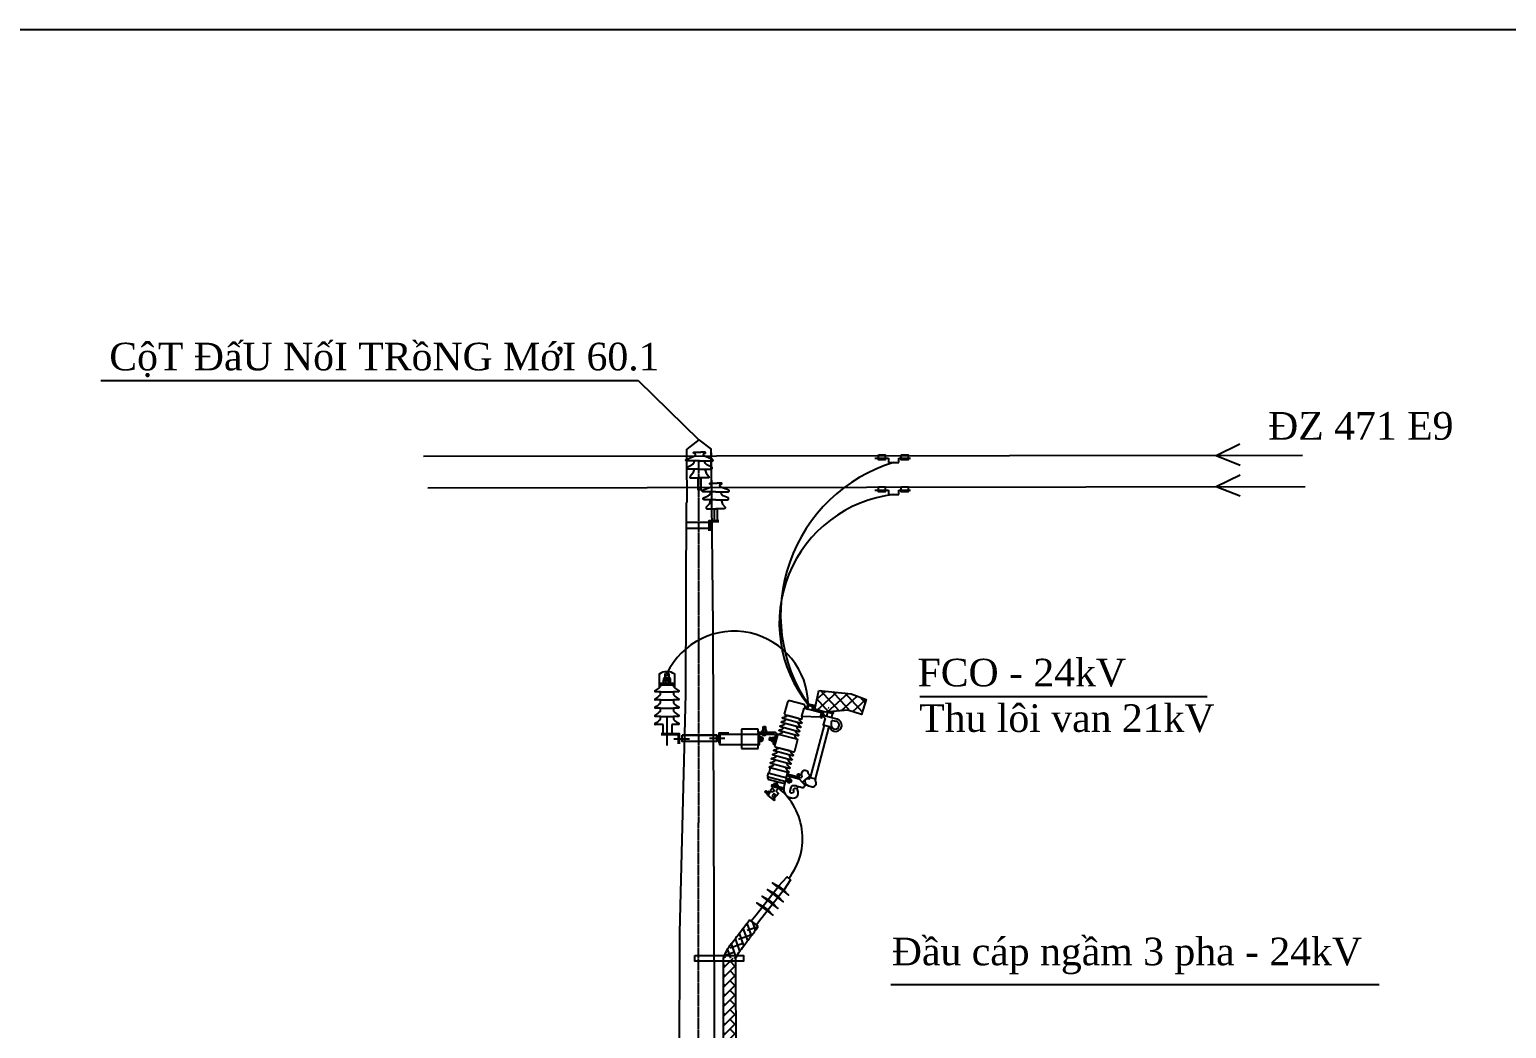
# Model space of a CAD drawing. Header units: inches. Extents: x -246336 to 136055, y -106871 to 69513.
# Drawn here: x -211449 to -202623, y -36199 to -30229 of the extents above; entities that cross this region are included whole.
import ezdxf

# ---------------------------------------------------------------- set-up
doc = ezdxf.new("R2010")
doc.units = ezdxf.units.IN
doc.header["$MEASUREMENT"] = 0
for name, pattern in [('CENTER', [2, 1.25, -0.25, 0.25, -0.25]), ('DASHDOT', [25.4, 12.7, -6.35, 0, -6.35]), ('DASHDOTX2', [2, 1, -0.5, 0, -0.5])]:
    doc.linetypes.add(name, pattern=pattern)
doc.layers.add('XA-TT1', color=7, linetype='Continuous')
doc.layers.add('XA-TT2', color=7, linetype='Continuous')
doc.styles.add('VIET25', font='VNTIME_0.TTF', dxfattribs={"height": 2.5})

# ---------------------------------------------------------------- blocks, each defined once
blk = doc.blocks.new('FCOB')
at = {"layer": 'XA-TT2', "linetype": 'DASHDOTX2', "ltscale": 3}
h = blk.add_hatch(dxfattribs=at)
h.set_pattern_fill('ANSI37', color=4, scale=33, angle=-3.04468, style=0)
h.set_pattern_definition([(41.95532, (9215.2557, -978.9582), (-2.7577723, 3.067624), []), (131.95532, (9215.2557, -978.9582), (-3.067624, -2.7577723), [])])
h.paths.add_polyline_path([(13972.73, 1673.2), (13970.84, 1663.84), (13975.86, 1662.37), (13987.14, 1663.23), (13994.07, 1661.1), (13996.32, 1668.55), (13988.86, 1671.41)])
for p, q in [((13971.04, 1664.86), (13969.79, 1665.19)), ((13970.73, 1663.64), (13969.79, 1663.89)), ((13970.77, 1663.8), (13969.83, 1664.05)), ((13970.04, 1665), (13969.86, 1664.3)), ((13973.8, 1662.1), (13973.54, 1663.05)), ((13974.74, 1662.24), (13974.6, 1662.74)), ((13945.11, 1655.14), (13946.08, 1655.14)), ((13945.11, 1654.98), (13946.08, 1654.98)), ((13957.23, 1660.83), (13962.64, 1659.38)), ((13978.96, 1657.57), (13978.94, 1655.89)), ((13979.63, 1658.11), (13981.27, 1657.8)), ((13944.77, 1652.4), (13946.42, 1652.4)), ((13945.07, 1652.52), (13945.07, 1653.46)), ((13945.11, 1654.82), (13946.08, 1654.82)), ((13945.11, 1654.67), (13946.08, 1654.67)), ((13945.11, 1654.51), (13946.08, 1654.51)), ((13945.11, 1654.35), (13946.08, 1654.35)), ((13945.11, 1654.19), (13946.08, 1654.19)), ((13945.11, 1654.03), (13946.08, 1654.03)), ((13945.11, 1653.87), (13946.08, 1653.87)), ((13945.11, 1653.71), (13946.08, 1653.71)), ((13948.75, 1652.36), (13945.74, 1652.36)), ((13946.12, 1652.52), (13946.12, 1653.46)), ((13948.47, 1649.62), (13948.22, 1648.69)), ((13948.62, 1649.58), (13948.37, 1648.65)), ((13948.77, 1649.54), (13948.52, 1648.6)), ((13948.93, 1649.5), (13948.68, 1648.56)), ((13949.08, 1649.45), (13948.83, 1648.52)), ((13949.24, 1649.41), (13948.99, 1648.48)), ((13949.39, 1649.37), (13949.14, 1648.44)), ((13950.19, 1648.11), (13949.49, 1648.3)), ((13950.47, 1649.13), (13949.77, 1649.32)), ((13950.66, 1649.38), (13950.23, 1647.79)), ((13952.89, 1644.66), (13958.3, 1643.21)), ((13950.33, 1625.86), (13951.92, 1625.43)), ((13950.64, 1625.9), (13950.83, 1626.6)), ((13950.94, 1626.83), (13951.87, 1626.58)), ((13950.98, 1626.98), (13951.91, 1626.73)), ((13951.66, 1625.63), (13951.85, 1626.32)), ((13957.54, 1629.26), (13957.12, 1627.67)), ((13957.31, 1627.92), (13958.16, 1627.69)), ((13957.58, 1628.94), (13958.43, 1628.71)), ((13958.66, 1628.6), (13958.41, 1627.67)), ((13958.81, 1628.56), (13958.56, 1627.63)), ((13963.04, 1629.83), (13962.18, 1630.69)), ((13964.15, 1630.85), (13962.78, 1631.53)), ((13962.86, 1629.12), (13965.85, 1625.83)), ((13968.29, 1630.65), (13964.39, 1627.44)), ((13945.96, 1622.57), (13946.3, 1623.16)), ((13946.06, 1622.51), (13946.39, 1623.1)), ((13946.16, 1622.46), (13946.49, 1623.05)), ((13946.26, 1622.4), (13946.59, 1622.99)), ((13946.35, 1622.35), (13946.69, 1622.94)), ((13946.45, 1622.29), (13946.78, 1622.88)), ((13946.55, 1622.24), (13946.88, 1622.83)), ((13946.64, 1622.18), (13946.98, 1622.77)), ((13946.74, 1622.13), (13947.07, 1622.72)), ((13946.84, 1622.07), (13947.17, 1622.66)), ((13947.54, 1621.64), (13946.97, 1621.96)), ((13948.36, 1622.88), (13947.24, 1620.95)), ((13947.24, 1620.95), (13950.34, 1618.45)), ((13947.91, 1622.28), (13947.34, 1622.6)), ((13947.52, 1621.41), (13948.08, 1622.42)), ((13949.3, 1622.62), (13948.36, 1622.88)), ((13950.95, 1619.15), (13949.52, 1620.42)), ((13950.34, 1618.45), (13950.95, 1619.15)), ((13962.73, 1625.32), (13961.49, 1624.24))]:
    blk.add_line(p, q)
at = {"linetype": 'DASHDOT'}
for p, q in [((13942.53, 1653.98), (13934.23, 1653.98)), ((13942.53, 1652.36), (13942.53, 1653.98)), ((13934.23, 1644.39), (13942.53, 1644.39)), ((13942.53, 1644.39), (13942.53, 1646.14))]:
    blk.add_line(p, q, dxfattribs=at)
at = {"linetype": 'Continuous', "lineweight": 5}
for p, q in [((13943.33, 1650.29), (13944.2, 1650.29)), ((13943.33, 1647.74), (13944.2, 1647.74)), ((13943.42, 1649.66), (13944.2, 1649.66)), ((13943.42, 1648.37), (13944.2, 1648.37)), ((13944.91, 1649.73), (13945.05, 1649.59)), ((13944.91, 1648.3), (13945.05, 1648.44)), ((13945.05, 1649.59), (13945.05, 1649.01)), ((13945.05, 1648.44), (13945.05, 1649.01))]:
    blk.add_line(p, q, dxfattribs=at)
at = {"linetype": 'Continuous'}
for p, q in [((13944.3, 1649.97), (13944.3, 1649.01)), ((13944.3, 1649.73), (13944.91, 1649.73)), ((13944.3, 1648.06), (13944.3, 1649.01)), ((13944.3, 1648.3), (13944.91, 1648.3))]:
    blk.add_line(p, q, dxfattribs=at)
at = {"linetype": 'CENTER', "ltscale": 0.05}
for p, q in [((13944.3, 1649.59), (13945.05, 1649.59)), ((13944.3, 1648.44), (13945.05, 1648.44)), ((13944.91, 1648.3), (13944.91, 1649.73))]:
    blk.add_line(p, q, dxfattribs=at)
for points in [[(13972.73, 1673.2), (13988.86, 1671.41), (13996.32, 1668.55), (13994.07, 1661.1), (13987.14, 1663.23), (13975.86, 1662.37), (13970.84, 1663.84), (13972.73, 1673.2)], [(13969.47, 1665.15), (13969.29, 1664.45)], [(13969.54, 1664.26), (13970.85, 1663.91)], [(13970.91, 1663.81), (13970.83, 1663.53), (13970.67, 1663.44), (13969.74, 1663.69), (13969.64, 1663.85), (13969.74, 1664.2), (13970.85, 1663.91)], [(13971.04, 1664.86), (13969.79, 1665.19)], [(13979.15, 1659.55), (13979.72, 1661.69), (13977.11, 1662.39), (13976.54, 1660.25)], [(13976.92, 1662.45), (13976.92, 1662.44), (13979.91, 1661.64), (13980.24, 1662.87)], [(13977.71, 1664.37), (13977.46, 1664.44)], [(13955.56, 1661.28), (13964.31, 1658.93), (13964.69, 1660.34)], [(13975.36, 1655.86), (13968.35, 1629.77), (13970.96, 1629.06), (13977.97, 1655.16)], [(13974.54, 1660.74), (13975.87, 1659.24)], [(13976.14, 1660.36), (13974.83, 1661.83)], [(13975.86, 1659.24), (13974.98, 1655.96), (13978.05, 1655.14)], [(13981.85, 1658.82), (13976.14, 1660.36)], [(13944.48, 1653.46), (13944.48, 1652.52)], [(13946.42, 1653.58), (13944.77, 1653.58)], [(13944.77, 1652.4), (13946.42, 1652.4)], [(13946.71, 1652.52), (13946.71, 1653.46)], [(13949.3, 1648.04), (13949.73, 1649.63)], [(13950.04, 1647.54), (13949.34, 1647.73)], [(13949.92, 1649.89), (13950.62, 1649.7)], [(13950.66, 1649.38), (13950.23, 1647.79)], [(13956.45, 1629.65), (13957.17, 1632.36), (13948.43, 1634.71), (13947.7, 1632)], [(13950.26, 1626.75), (13950.07, 1626.05)], [(13950.33, 1625.86), (13951.92, 1625.43)], [(13952.17, 1626.37), (13950.58, 1626.79)], [(13952.23, 1625.47), (13952.42, 1626.17)], [(13957.54, 1629.26), (13957.12, 1627.67)], [(13957.16, 1627.35), (13958, 1627.12)], [(13958.58, 1629.28), (13957.74, 1629.51)], [(13958.2, 1627.38), (13958.63, 1628.96)], [(13968.84, 1625.1), (13967.66, 1625.42), (13966.09, 1626.54), (13965.87, 1628.65), (13966.7, 1629.34), (13967.85, 1629.2), (13968.35, 1629.77)], [(13946.77, 1621.6), (13947.34, 1621.28)], [(13947.37, 1622.82), (13946.8, 1621.82)], [(13947.52, 1621.41), (13948.08, 1622.42)], [(13948.11, 1622.64), (13947.54, 1622.96)], [(13948.78, 1622.76), (13948.82, 1623.67), (13949.21, 1624.42), (13949.52, 1624.64), (13949.62, 1624.73)], [(13952.56, 1624.65), (13951.41, 1623.01), (13952.57, 1621.89), (13951.56, 1620.76), (13950.56, 1621.65)]]:
    blk.add_lwpolyline(points)
for points in [[(13965.74, 1664.26), (13965.96, 1665.08, 0.414214), (13965.33, 1666.16), (13958.3, 1668.05, 0.414214), (13957.21, 1667.43), (13955.57, 1661.33)], [(13971.22, 1665.42), (13968.28, 1666.21, 0.414214), (13967.01, 1665.48), (13966.62, 1664.03), (13967.19, 1663.88), (13967.58, 1665.32, -0.414214), (13968.12, 1665.64), (13971.04, 1664.86)], [(13961.52, 1655.22, 0.125293), (13963.09, 1653.12, -0.748668), (13962.86, 1652.64), (13962.86, 1652.64), (13953.67, 1655.1, -0.748668), (13953.71, 1655.64, 0.125293), (13956.11, 1656.68)], [(13962.08, 1657.3, 0.125293), (13963.65, 1655.2, -0.748668), (13963.41, 1654.71), (13963.41, 1654.71), (13954.22, 1657.18, -0.748668), (13954.27, 1657.72, 0.125293), (13956.67, 1658.75)], [(13962.64, 1659.38, 0.125293), (13964.21, 1657.28, -0.748668), (13963.97, 1656.79), (13963.97, 1656.79), (13954.78, 1659.26, -0.748668), (13954.83, 1659.8, 0.125293), (13957.23, 1660.83)], [(13952.43, 1651.38, -0.177277), (13952.59, 1651.49, 0.125293), (13955, 1652.52)], [(13960.97, 1653.14, 0.125293), (13962.53, 1651.05, -0.748668), (13962.3, 1650.56), (13962.3, 1650.56), (13953.11, 1653.02, -0.748668), (13953.15, 1653.56, 0.125293), (13955.56, 1654.6)], [(13960.41, 1651.06, 0.125293), (13961.97, 1648.97, -0.177277), (13962.06, 1648.79, -0.177277)], [(13957.18, 1639.05, 0.125293), (13958.75, 1636.95, -0.748668), (13958.51, 1636.46), (13958.51, 1636.46), (13949.32, 1638.93, -0.748668), (13949.36, 1639.47, 0.125293), (13951.77, 1640.5)], [(13957.74, 1641.13, 0.125293), (13959.3, 1639.03, -0.748668), (13959.07, 1638.54), (13959.07, 1638.54), (13949.88, 1641.01, -0.748668), (13949.92, 1641.55, 0.125293), (13952.33, 1642.58)], [(13958.3, 1643.21, 0.125293), (13959.86, 1641.11, -0.748668), (13959.63, 1640.62), (13959.63, 1640.62), (13950.44, 1643.09, -0.748668), (13950.48, 1643.63, 0.125293), (13952.89, 1644.66)], [(13956.06, 1634.89, 0.125293), (13957.63, 1632.79, -0.748668), (13957.39, 1632.3), (13957.39, 1632.3), (13948.21, 1634.77, -0.748668), (13948.25, 1635.31, 0.125293), (13950.65, 1636.34)], [(13956.62, 1636.97, 0.125293), (13958.19, 1634.87, -0.748668), (13957.95, 1634.38), (13957.95, 1634.38), (13948.76, 1636.85, -0.748668), (13948.81, 1637.39, 0.125293), (13951.21, 1638.42)], [(13947.22, 1630.22), (13947.17, 1630.05, 0.414214), (13947.8, 1628.96), (13954.83, 1627.07, 0.414214), (13955.92, 1627.7), (13955.97, 1627.87)], [(13955.22, 1624.6, -0.121046), (13955.01, 1624.6), (13949.24, 1626.15), (13949.09, 1625.58), (13954.85, 1624.03, 0.069485), (13955.14, 1624, 0.069485)], [(13949.54, 1625.46), (13949.4, 1624.96), (13950.22, 1623.76, -0.551716), (13949.3, 1622.62)]]:
    blk.add_lwpolyline(points, format="xyb")
for points in [[(13965.26, 1664.39), (13964.18, 1660.36), (13973.59, 1659.99), (13974.14, 1662.01), (13965.26, 1664.39)], [(13970.93, 1663.88), (13970.93, 1663.88)], [(13973.51, 1659.69), (13974.2, 1659.5), (13974.93, 1662.19), (13974.24, 1662.38)], [(13945.11, 1655.3), (13946.08, 1655.3), (13946.21, 1655.17), (13946.21, 1653.58), (13944.98, 1653.58), (13944.98, 1655.17)], [(13948.22, 1649.69), (13947.97, 1648.75), (13948.07, 1648.59), (13949.35, 1648.24), (13949.67, 1649.43), (13948.39, 1649.78)], [(13946.9, 1630.31), (13956.27, 1627.79), (13956.75, 1629.57), (13947.38, 1632.09)], [(13951.04, 1627.19), (13951.97, 1626.94), (13952.06, 1626.77), (13951.97, 1626.42), (13950.78, 1626.74), (13950.87, 1627.09)], [(13956.35, 1628.09), (13957.17, 1627.87), (13957.49, 1629.06), (13956.67, 1629.28)], [(13956.75, 1630.76), (13962.86, 1629.12), (13963.04, 1629.83), (13956.93, 1631.47)], [(13959.02, 1628.51), (13958.77, 1627.57), (13958.6, 1627.48), (13958.25, 1627.58), (13958.57, 1628.77), (13958.92, 1628.67)], [(13945.87, 1622.62), (13946.2, 1623.21), (13946.33, 1623.25), (13947.3, 1622.7), (13946.87, 1621.95), (13945.9, 1622.5)]]:
    blk.add_lwpolyline(points, close=True)
at = {"flags": 128}
for points in [[(13948.75, 1651.74), (13948.75, 1652.36), (13942.53, 1652.36), (13942.53, 1646.14), (13943.16, 1646.14)], [(13943.16, 1646.14), (13943.16, 1651.74), (13948.75, 1651.74)]]:
    blk.add_lwpolyline(points, dxfattribs=at)
for points in [[(13942.85, 1651.4), (13950.43, 1651.4, -0.414214), (13950.96, 1650.49), (13949.94, 1646.69), (13950.9, 1646.43), (13951.92, 1650.23, 0.414214), (13950.69, 1652.36), (13942.85, 1652.36)], [(13951.02, 1645.16), (13960.17, 1642.7, 0.414214), (13960.71, 1643.02), (13962.14, 1648.31, 0.414214), (13961.82, 1648.86), (13952.67, 1651.32, 0.414214), (13952.12, 1651), (13950.7, 1645.71, 0.414214)]]:
    blk.add_lwpolyline(points, format="xyb", close=True)
at = {"linetype": 'Continuous', "lineweight": 5}
for points in [[(13943.16, 1649.01), (13943.16, 1650.45), (13943.33, 1650.45), (13943.33, 1649.01)], [(13943.16, 1649.01), (13943.16, 1647.58), (13943.33, 1647.58), (13943.33, 1649.01)]]:
    blk.add_lwpolyline(points, dxfattribs=at)
blk.add_circle((13962.55, 1631.06), 0.524)
for centre, radius, start, end in [((13969.65, 1664.66), 0.419, 210.15848, 299.77467), ((13969.68, 1664.79), 0.419, 30.15848, 119.77467), ((13970.65, 1665.21), 1.21, 229.02003, 280.91312), ((13970.27, 1663.81), 1.21, 51.50697, 100.91312), ((13981.05, 1655.84), 3.09, 193.19036, 74.96658), ((13980.9, 1655.86), 1.97, 179.16208, 79.18335), ((13979.52, 1657.56), 0.56, 79.18335, 179.16208), ((13945.58, 1652.13), 1.38, 211.89241, 328.10759), ((13944.77, 1653.16), 0.419, 45.1919, 134.8081), ((13944.77, 1652.82), 0.419, 225.1919, 314.8081), ((13945.59, 1652.37), 1.21, 64.05346, 115.94654), ((13945.59, 1653.61), 1.21, 244.05346, 295.94654), ((13946.42, 1653.16), 0.419, 45.1919, 134.8081), ((13946.42, 1652.82), 0.419, 225.1919, 314.8081), ((13949.7, 1647.94), 0.419, 120.15848, 209.77467), ((13950.68, 1648.53), 1.21, 139.02003, 190.91312), ((13950.13, 1649.52), 0.419, 120.15848, 209.77467), ((13949.83, 1647.9), 0.419, 300.15848, 29.77467), ((13949.28, 1648.9), 1.21, 319.02003, 10.91312), ((13950.25, 1649.49), 0.419, 300.15848, 29.77467), ((13950.44, 1626.26), 0.419, 210.15848, 299.77467), ((13950.47, 1626.39), 0.419, 30.15848, 119.77467), ((13951.44, 1626.81), 1.21, 229.02003, 280.91312), ((13951.06, 1625.41), 1.21, 49.02003, 100.91312), ((13952.03, 1625.84), 0.419, 210.15848, 299.77467), ((13952.06, 1625.96), 0.419, 30.15848, 119.77467), ((13957.52, 1627.56), 0.419, 120.15848, 209.77467), ((13958.49, 1628.15), 1.21, 139.02003, 190.91312), ((13957.95, 1629.15), 0.419, 120.15848, 209.77467), ((13957.79, 1627.48), 0.419, 300.15848, 29.77467), ((13957.25, 1628.48), 1.21, 319.02003, 10.91312), ((13958.22, 1629.07), 0.419, 300.15848, 29.77467), ((13947.05, 1621.68), 0.293, 105.59529, 195.21149), ((13947.82, 1621.91), 0.844, 124.45684, 176.34993), ((13947.62, 1622.68), 0.293, 105.59529, 195.21149), ((13947.26, 1621.56), 0.293, 285.59529, 15.21149), ((13947.07, 1622.33), 0.844, 304.45684, 356.34993), ((13947.83, 1622.56), 0.293, 285.59529, 15.21149), ((13950.58, 1620.58), 1.07, 90.96151, 188.34688), ((13950.04, 1620.93), 0.895, 263.8968, 39.56246), ((13950.07, 1620.92), 1.15, 278.25515, 8.00312)]:
    blk.add_arc(centre, radius, start, end)
at = {"linetype": 'Continuous'}
for centre, radius, start, end in [((13943.88, 1649.97), 0.55, 145.46302, 214.53698), ((13945.53, 1649.01), 2.2, 162.92513, 180), ((13945.53, 1649.01), 2.2, 180, 197.07487), ((13943.88, 1648.06), 0.55, 145.46302, 214.53698), ((13943.75, 1649.97), 0.55, 325.46302, 34.53698), ((13942.1, 1649.01), 2.2, 0, 17.07487), ((13942.1, 1649.01), 2.2, 342.92513, 0), ((13943.75, 1648.06), 0.55, 325.46302, 34.53698)]:
    blk.add_arc(centre, radius, start, end, dxfattribs=at)
for points, knots in [([(13962.86, 1629.12), (13963.08, 1629.35), (13963.49, 1629.77), (13964.49, 1630.08), (13964.24, 1630.57), (13964.07, 1631.08), (13964.09, 1631.84), (13964.35, 1632.73), (13964.97, 1633.44), (13965.95, 1633.6), (13966.92, 1633.23), (13967.16, 1632.47), (13967.2, 1631.91), (13967.62, 1631.46), (13968.02, 1630.94), (13968.38, 1630.54), (13968.52, 1630.39)], [0, 0, 0, 0, 11.648206, 21.188614, 24.738093, 28.023008, 39.729704, 49.408854, 59.154896, 69.610391, 81.147608, 90.62568, 94.86376, 99.343388, 110.687596, 117.504633, 117.504633, 117.504633, 117.504633]), ([(13955.92, 1627.7), (13955.7, 1626.81), (13955.35, 1625.38), (13954.99, 1623.38), (13955.78, 1621.55), (13957.16, 1620.05), (13959.38, 1619.53), (13961.4, 1619.64), (13962.31, 1621.09), (13962.46, 1622.15), (13962.3, 1623.24), (13961.76, 1624.25), (13960.55, 1624.58), (13959.63, 1623.65), (13960.23, 1622.78), (13959.62, 1621.85), (13958.13, 1622.35), (13958.56, 1623.83), (13958.82, 1624.97), (13959.46, 1625.89), (13960.66, 1625.98), (13961.87, 1625.53), (13963.37, 1625.18), (13965.13, 1624.49), (13965.67, 1625.81), (13966.22, 1626.1), (13966.5, 1626.24)], [0, 0, 0, 0, 31.37349, 50.085658, 66.392, 96.969182, 114.039982, 143.723316, 155.709296, 168.6155, 179.441942, 192.628368, 204.862725, 216.161245, 226.453738, 234.507867, 247.026113, 264.016888, 276.042912, 289.42527, 296.90151, 315.071833, 331.699605, 352.905334, 363.111394, 373.554324, 373.554324, 373.554324, 373.554324]), ([(13970.96, 1629.06), (13970.88, 1628.75), (13970.71, 1628.14), (13971.3, 1627.34), (13971.16, 1626.4), (13970.76, 1625.55), (13969.91, 1624.83), (13969.19, 1625.01), (13968.84, 1625.1)], [0, 0, 0, 0, 10.423414, 20.393982, 30.690631, 40.353473, 52.491673, 64.028898, 64.028898, 64.028898, 64.028898])]:
    blk.add_open_spline(points, degree=3, knots=knots)
blk = doc.blocks.new('FGFDGF§')
at = {"color": 9}
for p, q in [((-26703.6, 39636), (-26672.5, 39636)), ((-26698, 39638.3), (-26698, 39648)), ((-26678.1, 39638.3), (-26678.1, 39648)), ((-26726.4, 39569), (-26758.1, 39569)), ((-26735.3, 39593.4), (-26726.4, 39599.6)), ((-26726.4, 39609.8), (-26726.4, 39599.6)), ((-26726.4, 39555.7), (-26726.4, 39569)), ((-26726.4, 39569), (-26649.8, 39569)), ((-26649.8, 39609.8), (-26649.8, 39599.6)), ((-26618.1, 39569), (-26649.8, 39569)), ((-26649.8, 39569), (-26649.8, 39555.7)), ((-26726.4, 39520), (-26758.1, 39520)), ((-26726.4, 39471.1), (-26758.1, 39471.1)), ((-26726.4, 39506.7), (-26726.4, 39520)), ((-26726.4, 39520), (-26649.8, 39520)), ((-26726.4, 39457.8), (-26726.4, 39471.1)), ((-26726.4, 39471.1), (-26649.8, 39471.1)), ((-26618.1, 39520), (-26649.8, 39520)), ((-26649.8, 39520), (-26649.8, 39506.7)), ((-26618.1, 39471.1), (-26649.8, 39471.1)), ((-26649.8, 39471.1), (-26649.8, 39457.8)), ((-26726.4, 39422.1), (-26758.1, 39422.1)), ((-26710.5, 39373.2), (-26758.1, 39373.2)), ((-26726.4, 39408.9), (-26726.4, 39422.1)), ((-26726.4, 39422.1), (-26649.8, 39422.1)), ((-26710.5, 39318.9), (-26710.5, 39373.2)), ((-26618.1, 39373.2), (-26659.2, 39373.2)), ((-26659.2, 39373.2), (-26659.2, 39318.9)), ((-26618.1, 39422.1), (-26649.8, 39422.1)), ((-26649.8, 39422.1), (-26649.8, 39408.9)), ((-26618.1, 39373.2), (-26618.1, 39373.2)), ((-26710.5, 39318.9), (-26659.2, 39318.9))]:
    blk.add_line(p, q, dxfattribs=at)
at = {"color": 9, "flags": 128}
blk.add_lwpolyline([(-26640.8, 39593.4), (-26640.8, 39675.2, 0.287065), (-26735.3, 39675.2), (-26735.3, 39593.4)], format="xyb", dxfattribs=at)
at = {"color": 9}
for points in [[(-26710, 39618.6), (-26666.1, 39618.6), (-26666.1, 39636), (-26710, 39636)], [(-26697.2, 39679.2), (-26678.9, 39679.2), (-26676.4, 39676.7), (-26676.4, 39650.3), (-26699.7, 39650.3), (-26699.7, 39676.7)], [(-26697.3, 39618.6), (-26678.8, 39618.6), (-26678.8, 39636), (-26697.3, 39636)], [(-26726.4, 39609.8), (-26649.8, 39609.8), (-26649.8, 39618.6), (-26726.4, 39618.6)]]:
    blk.add_lwpolyline(points, close=True, dxfattribs=at)
for points in [[(-26709.2, 39648), (-26709.2, 39638.3)], [(-26672.5, 39650.3), (-26703.6, 39650.3)], [(-26703.6, 39636), (-26672.5, 39636)], [(-26666.9, 39638.3), (-26666.9, 39648)], [(-26726.4, 39617.9), (-26726.4, 39604.6)]]:
    blk.add_lwpolyline(points, dxfattribs=at)
for centre, radius, start, end in [((-26703.6, 39642.4), 7.91, 45.1919, 134.8081), ((-26703.6, 39643.9), 7.91, 225.1919, 314.8081), ((-26688.1, 39627.5), 22.8, 64.05346, 115.94654), ((-26688.1, 39658.8), 22.8, 244.05346, 295.94654), ((-26672.5, 39642.4), 7.91, 45.1919, 134.8081), ((-26672.5, 39643.9), 7.91, 225.1919, 314.8081), ((-26757, 39572.7), 3.89, 123.42316, 254.7536), ((-26201.4, 38835.9), 926.7, 125.18082, 127.00727), ((-26813.4, 39633.5), 119.5, 296.98289, 314.75041), ((-26736.4, 39555.7), 10, 315.24869, 0), ((-26639.8, 39555.7), 10, 180, 224.75131), ((-26562.8, 39633.5), 119.5, 225.24959, 243.01711), ((-27174.8, 38835.9), 926.7, 52.99273, 54.81918), ((-26619.1, 39572.7), 3.89, 285.2464, 56.57684), ((-26757, 39523.8), 3.89, 123.42316, 254.7536), ((-26757, 39474.8), 3.89, 123.42316, 254.7536), ((-26813.4, 39584.5), 119.5, 296.98289, 314.75041), ((-26736.4, 39506.7), 10, 315.24869, 0), ((-26736.4, 39457.8), 10, 315.24869, 0), ((-26639.8, 39506.7), 10, 180, 224.75131), ((-26639.8, 39457.8), 10, 180, 224.75131), ((-26562.8, 39584.5), 119.5, 225.24959, 243.01711), ((-26619.1, 39523.8), 3.89, 285.2464, 56.57684), ((-26619.1, 39474.8), 3.89, 285.2464, 56.57684), ((-26757, 39425.9), 3.89, 123.42316, 254.7536), ((-26757, 39377), 3.89, 123.42316, 254.7536), ((-26813.4, 39535.6), 119.5, 296.98289, 314.75041), ((-26813.4, 39486.6), 119.5, 296.98289, 314.75041), ((-26736.4, 39408.9), 10, 315.24869, 0), ((-26639.8, 39408.9), 10, 180, 224.75131), ((-26562.8, 39535.6), 119.5, 225.24959, 243.01711), ((-26562.8, 39486.6), 119.5, 225.24959, 243.01711), ((-26619.1, 39425.9), 3.89, 285.2464, 56.57684), ((-26619.1, 39377), 3.89, 285.2464, 56.57684)]:
    blk.add_arc(centre, radius, start, end, dxfattribs=at)
at = {"layer": 'XA-TT1', "color": 9}
blk.add_line((-26640.8, 39593.4), (-26649.8, 39599.6), dxfattribs=at)
at = {"layer": 'XA-TT1'}
blk.add_line((-26688.1, 39422.1), (-26688.1, 39248.9), dxfattribs=at)
at = {"layer": 'XA-TT1', "color": 7, "const_width": 10, "flags": 128}
blk.add_lwpolyline([(-26696.8, 39656.5, 1), (-26676.8, 39656.5, 1)], format="xyb", close=True, dxfattribs=at)
blk = doc.blocks.new('SUDUNG')
at = {"layer": 'XA-TT1', "linetype": 'Continuous'}
for points in [[(0, 1.167), (-0.515, 1.167, -0.756652), (-0.532, 1.227), (-0.207, 1.356, 0.805003), (-0.219, 1.476, -1.319257), (-0.218, 1.516), (-0.057, 1.516)], [(0, 1.167), (0.515, 1.167, 0.756652), (0.532, 1.227), (0.207, 1.356, -0.805003), (0.219, 1.476, 1.319257), (0.218, 1.516), (-0.059, 1.516)], [(0, 0.843), (-0.471, 0.843, -0.745259), (-0.495, 0.923), (-0.303, 1.007, 0.255502), (-0.206, 1.162)], [(-0.213, 0.843), (-0.271, 0.67), (-0.38, 0.548, 0.566381), (-0.348, 0.483), (0, 0.483)], [(0, 0.843), (0.471, 0.843, 0.745259), (0.495, 0.923), (0.303, 1.007, -0.255502), (0.206, 1.162)], [(0.213, 0.843), (0.271, 0.67), (0.38, 0.548, -0.566381), (0.348, 0.483), (0, 0.483)]]:
    blk.add_lwpolyline(points, format="xyb", dxfattribs=at)
blk.add_lwpolyline([(-0.052, 0.483), (-0.052, 0), (0.052, 0), (0.052, 0.483)], close=True, dxfattribs=at)
blk = doc.blocks.new('A$C12321B95')
at = {"layer": 'XA-TT1', "linetype": 'Continuous', "xscale": -2.7, "yscale": 2.7, "zscale": 2.7, "rotation": 90}
blk.add_blockref('SUDUNG', (4.09, 1.48), dxfattribs=at)
blk = doc.blocks.new('dsadsadsa')
at = {"ltscale": 5}
h = blk.add_hatch(dxfattribs=at)
h.set_pattern_fill('ANSI38', color=3, scale=3.244032, angle=64.3991, style=0)
h.set_pattern_definition([(70.600868, (1829.01204, -16.66945), (0.3824826, -0.13468687), []), (340.600868, (1829.01204, -16.66945), (0.63027833, -0.65185635), [1.01376, -0.608256])])
edge = h.paths.add_edge_path()
edge.add_spline(control_points=[(121.13, 184.77), (121.02, 184.92), (120.9, 185.07), (120.63, 185.44), (120.47, 185.65), (120.15, 186.07), (119.99, 186.28), (119.81, 186.52), (119.79, 186.54), (119.78, 186.56)], knot_values=[85.990849, 85.990849, 85.990849, 85.990849, 90.944477, 90.944477, 97.765705, 97.765705, 104.586934, 104.586934, 105.229225, 105.229225, 105.229225, 105.229225], degree=3, periodic=0)
edge.add_line((119.78, 186.56), (120.43, 187.06))
edge.add_spline(control_points=[(120.43, 187.06), (120.76, 186.64), (120.9, 186.45), (121.2, 186.06), (121.35, 185.86), (121.62, 185.49), (121.75, 185.33), (121.87, 185.16)], knot_values=[84.951038, 84.951038, 84.951038, 84.951038, 90.914881, 90.914881, 97.38802, 97.38802, 102.670104, 102.670104, 102.670104, 102.670104], degree=3, periodic=0)
edge.add_ellipse((119.08, 183.09), major_axis=(2.46, 2.46), ratio=1, start_angle=333.6139, end_angle=351.5916, ccw=False)
edge.add_line((122.37, 184.2), (121.48, 184.2))
edge.add_ellipse((117.66, 182.26), major_axis=(-3.03, 3.03), ratio=1, start_angle=251.919, end_angle=260.8038)
h = blk.add_hatch(dxfattribs=at)
h.set_pattern_fill('AR-HBONE', color=3, scale=0.128, style=0)
h.set_pattern_definition([(45, (-1650.73115, -29.8791), (6e-17, 0.72407734), [1.536, -0.512]), (135, (-1650.3691, -29.51706), (6e-17, 0.72407734), [1.536, -0.512])])
h.paths.add_polyline_path([(122.37, 184.19), (121.48, 184.19), (121.48, 146.51), (122.37, 146.51)])
for p, q in [((121.48, 184.19), (121.31, 146.51)), ((122.37, 146.51), (122.38, 184.19))]:
    blk.add_line(p, q, dxfattribs=at)
at = {"layer": 'XA-TT1', "color": 7, "linetype": 'Continuous'}
for points in [[(118.27, 189.58), (117.64, 190.27), (117.37, 190.06), (117.89, 189.28)], [(118.32, 189.51), (118.72, 189.83), (118.27, 189.58)], [(117.94, 189.22), (117.54, 188.9), (117.89, 189.28)], [(118.27, 189.58), (117.89, 189.28)], [(118.33, 188.72), (117.93, 188.4), (118.28, 188.79)], [(118.32, 189.51), (117.94, 189.22)], [(117.94, 189.22), (119.6, 187.11)], [(118.66, 189.08), (118.28, 188.79)], [(119.95, 187.45), (118.32, 189.51)], [(118.71, 189.02), (118.33, 188.72)], [(118.71, 189.02), (119.11, 189.33), (118.66, 189.08)], [(119.1, 188.52), (119.5, 188.84), (119.05, 188.59)], [(118.72, 188.22), (118.32, 187.91), (118.67, 188.29)], [(119.05, 188.59), (118.67, 188.29)], [(119.11, 187.73), (118.71, 187.41), (119.06, 187.79)], [(119.1, 188.52), (118.72, 188.22)], [(119.44, 188.09), (119.06, 187.79)], [(119.49, 188.02), (119.11, 187.73)], [(119.49, 188.02), (119.89, 188.34), (119.44, 188.09)], [(119.6, 187.11), (119.93, 186.69), (120.31, 186.99)], [(119.78, 186.56), (120.43, 187.06)], [(120.31, 186.99), (119.95, 187.45)]]:
    blk.add_lwpolyline(points, dxfattribs=at)
for centre, radius, start, end in [((117.66, 182.26), 4.28, 26.919, 35.8038), ((119.08, 183.09), 3.48, 18.3805, 36.5916)]:
    blk.add_arc(centre, radius, start, end, dxfattribs=at)
for points, knots in [([(121.13, 184.77), (121.02, 184.92), (120.9, 185.07), (120.63, 185.44), (120.47, 185.65), (120.15, 186.07), (119.99, 186.28), (119.81, 186.52), (119.79, 186.54), (119.78, 186.56)], [85.990849, 85.990849, 85.990849, 85.990849, 90.944477, 90.944477, 97.765705, 97.765705, 104.586934, 104.586934, 105.229225, 105.229225, 105.229225, 105.229225]), ([(121.87, 185.16), (121.75, 185.33), (121.62, 185.49), (121.35, 185.86), (121.2, 186.06), (120.9, 186.45), (120.76, 186.64), (120.43, 187.06)], [84.951038, 84.951038, 84.951038, 84.951038, 90.233122, 90.233122, 96.706261, 96.706261, 102.670104, 102.670104, 102.670104, 102.670104])]:
    blk.add_open_spline(points, degree=3, knots=knots, dxfattribs=at)

msp = doc.modelspace()

# ---------------------------------------------------------------- linework, layer by layer
for p, q in [((-211021.717, -32325.914), (-207810.755, -32325.914)), ((-207810.755, -32325.914), (-207448.829, -32680.449)), ((-206397.124, -32791.325), (-206315.822, -32791.325)), ((-206315.822, -32791.325), (-206315.822, -32816.969)), ((-206315.822, -32816.969), (-206254.618, -32816.969)), ((-206254.618, -32816.969), (-206254.642, -32791.493)), ((-206254.642, -32791.493), (-206184.308, -32791.493)), ((-206397.124, -32982.553), (-206315.822, -32982.553)), ((-206315.822, -32982.553), (-206315.822, -33008.197)), ((-206315.822, -33008.197), (-206254.618, -33008.197)), ((-206254.618, -33008.197), (-206254.642, -32982.721)), ((-206254.642, -32982.721), (-206184.308, -32982.721)), ((-207194.027, -34410.678), (-207194.027, -34525.788)), ((-207598.643, -34467.388), (-207505.606, -34467.388))]:
    msp.add_line(p, q)
for points in [[(-215884.085, -30229.036), (-188820.087, -30229.036), (-188820.087, -49224.345), (-215884.085, -49224.345)], [(-206375.667, -32770.101), (-206334.967, -32770.101), (-206334.967, -32800.06), (-206375.667, -32800.06)], [(-206239.443, -32770.101), (-206198.742, -32770.101), (-206198.742, -32800.06), (-206239.443, -32800.06)], [(-206375.667, -32961.83), (-206334.967, -32961.83), (-206334.967, -32991.789), (-206375.667, -32991.789)], [(-206239.443, -32961.83), (-206198.742, -32961.83), (-206198.742, -32991.789), (-206239.443, -32991.789)], [(-207323.236, -34441.115), (-207094.098, -34441.115), (-207094.098, -34504.409), (-207323.236, -34504.409)], [(-207471.969, -35762.325), (-207182.238, -35762.325), (-207182.238, -35797.571), (-207471.969, -35797.571)]]:
    msp.add_lwpolyline(points, close=True)
at = {"layer": 'XA-TT1'}
for p, q in [((-207521.422, -32787.149), (-207521.276, -32738.047)), ((-207448.829, -32680.449), (-207521.276, -32738.047)), ((-207448.829, -32680.449), (-207374.771, -32738.047)), ((-207372.548, -32965.671), (-207374.771, -32738.047)), ((-207341.789, -34446.072), (-207549.306, -34446.072)), ((-207385.035, -34464.991), (-207294.397, -34465.26)), ((-207341.789, -34483.929), (-207341.789, -34446.072))]:
    msp.add_line(p, q, dxfattribs=at)
at = {"layer": 'XA-TT1', "color": 3}
for p, q in [((-204358.445, -32775.178), (-204215.825, -32705.334)), ((-204358.445, -32775.178), (-204214.009, -32832.28)), ((-204357.665, -32959.72), (-204215.045, -32889.876)), ((-204357.665, -32959.72), (-204213.229, -33016.821)), ((-206128.633, -34215.229), (-204410.416, -34215.229)), ((-206300.747, -35937.496), (-203383.824, -35937.496))]:
    msp.add_line(p, q, dxfattribs=at)
at = {"layer": 'XA-TT1', "color": 6}
for p, q in [((-203841.249, -32774.543), (-209094.815, -32780.995)), ((-209067.633, -32968.453), (-203825.718, -32960.689))]:
    msp.add_line(p, q, dxfattribs=at)
at = {"layer": 'XA-TT1', "color": 4, "linetype": 'DASHDOTX2', "ltscale": 2}
msp.add_line((-207453.148, -41071.172), (-207448.83, -32811.631), dxfattribs=at)
at = {"layer": 'XA-TT1', "color": 7}
msp.add_line((-207348.196, -33164.818), (-207365.356, -33164.818), dxfattribs=at)
at = {"layer": 'XA-TT1', "color": 7, "flags": 128}
for points in [[(-207519.012, -33056.423), (-207521.422, -32787.149)], [(-207375.506, -32759.737), (-207375.454, -32774.271)], [(-207374.917, -32787.149), (-207372.287, -33056.423)], [(-207526.851, -34202.274), (-207522.18, -33056.423)], [(-207372.287, -33056.423), (-207365.055, -33796.836)], [(-207328.585, -33164.793), (-207388.645, -33164.793), (-207388.645, -33224.853)], [(-207328.585, -33170.799), (-207382.639, -33170.799), (-207382.639, -33224.853)], [(-207365.055, -33796.836), (-207353.335, -37235.73)], [(-207561.971, -35625.241), (-207526.851, -34202.274)], [(-207674.882, -34437.179), (-207566.157, -34437.358), (-207566.336, -34497.418)], [(-207674.273, -34443.185), (-207572.181, -34443.346), (-207572.341, -34497.4)], [(-207269.2, -34434.949), (-207329.26, -34435.127), (-207329.082, -34495.187)], [(-207269.182, -34440.955), (-207323.236, -34441.115), (-207323.076, -34495.169)], [(-207567.294, -37235.73), (-207561.971, -35625.241)]]:
    msp.add_lwpolyline(points, dxfattribs=at)
at = {"layer": 'XA-TT1'}
for points in [[(-207522.63, -33172.818), (-207375.447, -33172.818), (-207375.447, -33210.245), (-207522.63, -33210.245)], [(-207549.306, -34446.072), (-207341.789, -34446.072), (-207341.789, -34483.929), (-207549.306, -34483.929)]]:
    msp.add_lwpolyline(points, close=True, dxfattribs=at)
at = {"layer": 'XA-TT1', "color": 6}
for centre, radius, start, end in [((-206007.509, -33728.266), 952.673, 106.9481886, 214.2115374), ((-206194.755, -33776.543), 773.45, 96.5856644, 219.0587915), ((-207239.169, -34268.768), 443.857, 0.6275269, 154.3946844)]:
    msp.add_arc(centre, radius, start, end, dxfattribs=at)
at = {"layer": 'XA-TT1'}
msp.add_arc((-207215.603, -35064.12), 386.543, 322.0043205, 54.3427974, dxfattribs=at)

# ---------------------------------------------------------------- block references
msp.add_blockref('FGFDGF§', (-180951.369, -73756.143))
at = {"xscale": 12, "yscale": 12, "zscale": 12, "rotation": 0.176072587123306}
msp.add_blockref('FCOB', (-374343.008, -54772.174), dxfattribs=at)
at = {"layer": 'XA-TT1'}
for name, p, xscale, yscale, zscale, rotation in [('A$C12321B95', (-207526.508, -32756.063), 54.92526375027229, 54.92526375027229, 54.92526375020557, 270), ('A$C12321B95', (-207429.276, -32939.925), 54.92526375027229, 54.92526375027229, 54.92526375020557, 270), ('dsadsadsa', (-197518.26, -50520.056), -80, 80, 80, 359.9716188632117)]:
    msp.add_blockref(name, p, dxfattribs=dict(at, xscale=xscale, yscale=yscale, zscale=zscale, rotation=rotation))

# ---------------------------------------------------------------- texts
at = {"layer": 'XA-TT1', "style": 'VIET25'}
for s, p in [('CéT §ÊU NèI TRåNG MíI 60.1', (-210971.991, -32266.057)), ('§Z 471 E9', (-204046.888, -32680.149)), ('FCO - 24kV', (-206142.014, -34154.658)), ('Thu l«i van 21kV', (-206132.114, -34427.064)), ('§Çu c¸p ngÇm 3 pha - 24kV', (-206295.587, -35821.659))]:
    msp.add_text(s, height=165, dxfattribs=at).set_placement(p)

doc.saveas('drawing.dxf')
